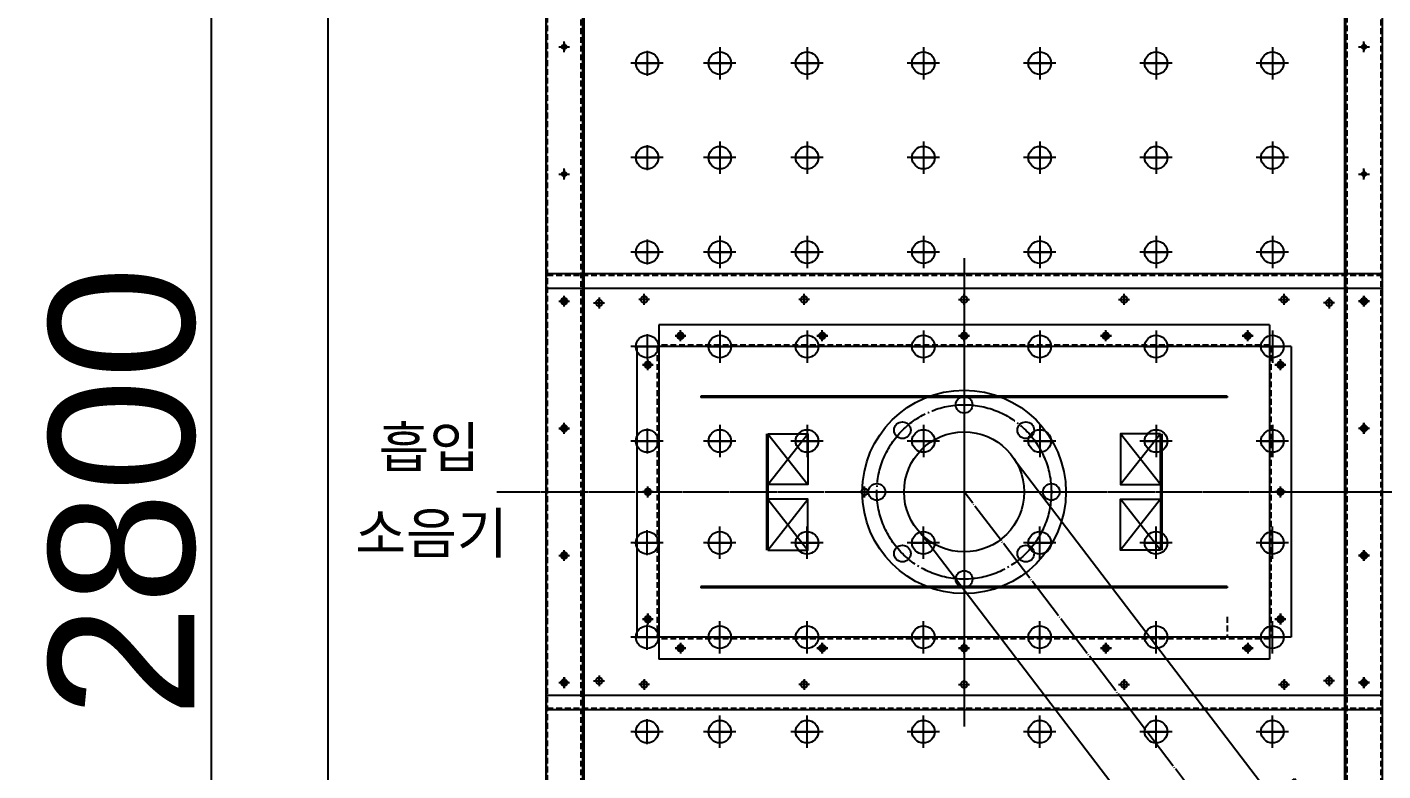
# Model space of a CAD drawing. Header units: millimetres. Extents: x 1038 to 21165, y 665 to 14898.
# Drawn here: x 2863 to 4727, y 11714 to 12738 of the extents above; entities that cross this region are included whole.
import ezdxf
from ezdxf.enums import TextEntityAlignment as Align

# ---------------------------------------------------------------- set-up
doc = ezdxf.new("R2010")
doc.units = ezdxf.units.MM
for name, pattern in [('CEN', [62, 60, -1, 0, -1]), ('CENTER', [65, 60, -2, 1, -2]), ('HIDDEN', [3, 2, -1])]:
    doc.linetypes.add(name, pattern=pattern)
doc.layers.get('DEFPOINTS').update_dxf_attribs({"color": 140})
for name, color, linetype in [('2.위생-급수', 5, 'Continuous'), ('cen', 8, 'CEN'), ('CENTER', 1, 'CENTER'), ('냉각탑_text', 3, 'Continuous'), ('숨은선', 5, 'HIDDEN')]:
    doc.layers.add(name, color=color, linetype=linetype)
doc.styles.get("Standard").update_dxf_attribs({"font": 'arial.ttf'})
doc.styles.add('돋움', font='Dotum.ttf', dxfattribs={"width": 0.8})
doc.dimstyles.new('1.40', dxfattribs={"dimscale": 40, "dimtxt": 1, "dimasz": 1, "dimexe": 0.5, "dimexo": 0.5, "dimgap": 0.5, "dimtad": 1, "dimdec": 1, "dimzin": 9, "dimdsep": 46, "dimtxsty": 'Standard', "dimcen": 0, "dimclrd": 2, "dimclre": 2, "dimclrt": 3, "dimadec": 0, "dimazin": 0, "dimtfac": 1, "dimtdec": 1, "dimtmove": 1, "dimatfit": 3, "dimfxl": 1, "dimtolj": 1, "dimtzin": 0, "dimlwd": -1, "dimlwe": -1, "dimarcsym": 0})

# ---------------------------------------------------------------- blocks, each defined once
blk = doc.blocks.new('A$C59334D22')
at = {"layer": 'CENTER'}
blk.add_line((0, 206.7), (3515.3, 206.7), dxfattribs=at)
blk = doc.blocks.new('A$C7F472D06')
for p, q in [((0, 1046), (2690, 1046)), ((0, 0), (2690, 0))]:
    blk.add_line(p, q)
for centre, radius in [((1085, 1025), 4.5), ((1605, 1025), 4.5), ((755, 947), 15.5), ((885, 947), 15.5), ((1015, 947), 15.5), ((1145, 947), 15.5), ((1275, 947), 15.5), ((1415, 947), 15.5), ((1545, 947), 15.5), ((1675, 947), 15.5), ((755, 787), 15.5), ((885, 787), 15.5), ((1015, 787), 15.5), ((1145, 787), 15.5), ((1275, 787), 15.5), ((1415, 787), 15.5), ((1545, 787), 15.5), ((1675, 787), 15.5), ((755, 627), 15.5), ((885, 627), 15.5), ((1015, 627), 15.5), ((1145, 627), 15.5), ((1275, 627), 15.5), ((1415, 627), 15.5), ((1545, 627), 15.5), ((1675, 627), 15.5), ((755, 467), 15.5), ((885, 467), 15.5), ((1015, 467), 15.5), ((1145, 467), 15.5), ((1275, 467), 15.5), ((1415, 467), 15.5), ((1545, 467), 15.5), ((1675, 467), 15.5), ((1345, 386), 4.5), ((755, 307), 15.5), ((885, 307), 15.5), ((1015, 307), 15.5), ((1145, 307), 15.5), ((1275, 307), 15.5), ((1415, 307), 15.5), ((1545, 307), 15.5), ((1675, 307), 15.5), ((755, 187), 15.5), ((885, 187), 15.5), ((1015, 187), 15.5), ((1145, 187), 15.5), ((1275, 187), 15.5), ((1415, 187), 15.5), ((1545, 187), 15.5), ((1675, 187), 15.5), ((755, 87), 15.5), ((885, 87), 15.5), ((1015, 87), 15.5), ((1145, 87), 15.5), ((1275, 87), 15.5), ((1415, 87), 15.5), ((1545, 87), 15.5), ((1675, 87), 15.5), ((1085, 21), 4.5), ((1605, 21), 4.5)]:
    blk.add_circle(centre, radius)
at = {"layer": 'CENTER'}
for p, q in [((1085, 1032.5), (1085, 1017.5)), ((1605, 1032.5), (1605, 1017.5)), ((1077.5, 1025), (1092.5, 1025)), ((1090.7, 1025), (1079.3, 1025)), ((1079.3, 1025), (1090.7, 1025)), ((1597.5, 1025), (1612.5, 1025)), ((1610.7, 1025), (1599.3, 1025)), ((1599.3, 1025), (1610.7, 1025)), ((755, 969.3), (755, 924.7)), ((755, 929.8), (755, 964.2)), ((755, 964.2), (755, 929.8)), ((755, 929.8), (755, 964.2)), ((885, 969.3), (885, 924.7)), ((885, 929.8), (885, 964.2)), ((885, 964.2), (885, 929.8)), ((885, 929.8), (885, 964.2)), ((1015, 969.3), (1015, 924.7)), ((1015, 929.8), (1015, 964.2)), ((1015, 964.2), (1015, 929.8)), ((1015, 929.8), (1015, 964.2)), ((1145, 969.3), (1145, 924.7)), ((1145, 929.8), (1145, 964.2)), ((1145, 964.2), (1145, 929.8)), ((1145, 929.8), (1145, 964.2)), ((1275, 969.3), (1275, 924.7)), ((1275, 929.8), (1275, 964.2)), ((1275, 964.2), (1275, 929.8)), ((1275, 929.8), (1275, 964.2)), ((1415, 969.3), (1415, 924.7)), ((1415, 929.8), (1415, 964.2)), ((1415, 964.2), (1415, 929.8)), ((1415, 929.8), (1415, 964.2)), ((1545, 969.3), (1545, 924.7)), ((1545, 929.8), (1545, 964.2)), ((1545, 964.2), (1545, 929.8)), ((1545, 929.8), (1545, 964.2)), ((1675, 969.3), (1675, 924.7)), ((1675, 929.8), (1675, 964.2)), ((1675, 964.2), (1675, 929.8)), ((1675, 929.8), (1675, 964.2)), ((732.7, 947), (777.3, 947)), ((737.8, 947), (772.2, 947)), ((737.8, 947), (772.2, 947)), ((862.7, 947), (907.3, 947)), ((867.8, 947), (902.2, 947)), ((867.8, 947), (902.2, 947)), ((992.7, 947), (1037.3, 947)), ((997.8, 947), (1032.2, 947)), ((997.8, 947), (1032.2, 947)), ((1122.7, 947), (1167.3, 947)), ((1127.8, 947), (1162.2, 947)), ((1127.8, 947), (1162.2, 947)), ((1252.7, 947), (1297.3, 947)), ((1257.8, 947), (1292.2, 947)), ((1257.8, 947), (1292.2, 947)), ((1437.3, 947), (1392.7, 947)), ((1432.2, 947), (1397.8, 947)), ((1432.2, 947), (1397.8, 947)), ((1567.3, 947), (1522.7, 947)), ((1562.2, 947), (1527.8, 947)), ((1562.2, 947), (1527.8, 947)), ((1697.3, 947), (1652.7, 947)), ((1692.2, 947), (1657.8, 947)), ((1692.2, 947), (1657.8, 947)), ((755, 809.3), (755, 764.7)), ((755, 769.8), (755, 804.2)), ((755, 804.2), (755, 769.8)), ((755, 769.8), (755, 804.2)), ((885, 809.3), (885, 764.7)), ((885, 769.8), (885, 804.2)), ((885, 804.2), (885, 769.8)), ((885, 769.8), (885, 804.2)), ((1015, 809.3), (1015, 764.7)), ((1015, 769.8), (1015, 804.2)), ((1015, 804.2), (1015, 769.8)), ((1015, 769.8), (1015, 804.2)), ((1145, 809.3), (1145, 764.7)), ((1145, 769.8), (1145, 804.2)), ((1145, 804.2), (1145, 769.8)), ((1145, 769.8), (1145, 804.2)), ((1275, 809.3), (1275, 764.7)), ((1275, 769.8), (1275, 804.2)), ((1275, 804.2), (1275, 769.8)), ((1275, 769.8), (1275, 804.2)), ((1415, 809.3), (1415, 764.7)), ((1415, 769.8), (1415, 804.2)), ((1415, 804.2), (1415, 769.8)), ((1415, 769.8), (1415, 804.2)), ((1545, 809.3), (1545, 764.7)), ((1545, 769.8), (1545, 804.2)), ((1545, 804.2), (1545, 769.8)), ((1545, 769.8), (1545, 804.2)), ((1675, 809.3), (1675, 764.7)), ((1675, 769.8), (1675, 804.2)), ((1675, 804.2), (1675, 769.8)), ((1675, 769.8), (1675, 804.2)), ((732.7, 787), (777.3, 787)), ((737.8, 787), (772.2, 787)), ((737.8, 787), (772.2, 787)), ((862.7, 787), (907.3, 787)), ((867.8, 787), (902.2, 787)), ((867.8, 787), (902.2, 787)), ((992.7, 787), (1037.3, 787)), ((997.8, 787), (1032.2, 787)), ((997.8, 787), (1032.2, 787)), ((1122.7, 787), (1167.3, 787)), ((1127.8, 787), (1162.2, 787)), ((1127.8, 787), (1162.2, 787)), ((1252.7, 787), (1297.3, 787)), ((1257.8, 787), (1292.2, 787)), ((1257.8, 787), (1292.2, 787)), ((1437.3, 787), (1392.7, 787)), ((1432.2, 787), (1397.8, 787)), ((1432.2, 787), (1397.8, 787)), ((1567.3, 787), (1522.7, 787)), ((1562.2, 787), (1527.8, 787)), ((1562.2, 787), (1527.8, 787)), ((1697.3, 787), (1652.7, 787)), ((1692.2, 787), (1657.8, 787)), ((1692.2, 787), (1657.8, 787)), ((755, 649.3), (755, 604.7)), ((755, 609.8), (755, 644.2)), ((755, 644.2), (755, 609.8)), ((755, 609.8), (755, 644.2)), ((885, 649.3), (885, 604.7)), ((885, 609.8), (885, 644.2)), ((885, 644.2), (885, 609.8)), ((885, 609.8), (885, 644.2)), ((1015, 649.3), (1015, 604.7)), ((1015, 609.8), (1015, 644.2)), ((1015, 644.2), (1015, 609.8)), ((1015, 609.8), (1015, 644.2)), ((1145, 649.3), (1145, 604.7)), ((1145, 609.8), (1145, 644.2)), ((1145, 644.2), (1145, 609.8)), ((1145, 609.8), (1145, 644.2)), ((1275, 649.3), (1275, 604.7)), ((1275, 609.8), (1275, 644.2)), ((1275, 644.2), (1275, 609.8)), ((1275, 609.8), (1275, 644.2)), ((1415, 649.3), (1415, 604.7)), ((1415, 609.8), (1415, 644.2)), ((1415, 644.2), (1415, 609.8)), ((1415, 609.8), (1415, 644.2)), ((1545, 649.3), (1545, 604.7)), ((1545, 609.8), (1545, 644.2)), ((1545, 644.2), (1545, 609.8)), ((1545, 609.8), (1545, 644.2)), ((1675, 649.3), (1675, 604.7)), ((1675, 609.8), (1675, 644.2)), ((1675, 644.2), (1675, 609.8)), ((1675, 609.8), (1675, 644.2)), ((732.7, 627), (777.3, 627)), ((737.8, 627), (772.2, 627)), ((737.8, 627), (772.2, 627)), ((862.7, 627), (907.3, 627)), ((867.8, 627), (902.2, 627)), ((867.8, 627), (902.2, 627)), ((992.7, 627), (1037.3, 627)), ((997.8, 627), (1032.2, 627)), ((997.8, 627), (1032.2, 627)), ((1122.7, 627), (1167.3, 627)), ((1127.8, 627), (1162.2, 627)), ((1127.8, 627), (1162.2, 627)), ((1252.7, 627), (1297.3, 627)), ((1257.8, 627), (1292.2, 627)), ((1257.8, 627), (1292.2, 627)), ((1437.3, 627), (1392.7, 627)), ((1432.2, 627), (1397.8, 627)), ((1432.2, 627), (1397.8, 627)), ((1567.3, 627), (1522.7, 627)), ((1562.2, 627), (1527.8, 627)), ((1562.2, 627), (1527.8, 627)), ((1697.3, 627), (1652.7, 627)), ((1692.2, 627), (1657.8, 627)), ((1692.2, 627), (1657.8, 627)), ((755, 489.3), (755, 444.7)), ((885, 489.3), (885, 444.7)), ((1015, 489.3), (1015, 444.7)), ((1145, 489.3), (1145, 444.7)), ((1275, 489.3), (1275, 444.7)), ((1415, 489.3), (1415, 444.7)), ((1545, 489.3), (1545, 444.7)), ((1675, 489.3), (1675, 444.7)), ((732.7, 467), (777.3, 467)), ((737.8, 467), (772.2, 467)), ((737.8, 467), (772.2, 467)), ((755, 449.8), (755, 484.2)), ((755, 484.2), (755, 449.8)), ((755, 449.8), (755, 484.2)), ((862.7, 467), (907.3, 467)), ((867.8, 467), (902.2, 467)), ((867.8, 467), (902.2, 467)), ((885, 449.8), (885, 484.2)), ((885, 484.2), (885, 449.8)), ((885, 449.8), (885, 484.2)), ((992.7, 467), (1037.3, 467)), ((997.8, 467), (1032.2, 467)), ((997.8, 467), (1032.2, 467)), ((1015, 449.8), (1015, 484.2)), ((1015, 484.2), (1015, 449.8)), ((1015, 449.8), (1015, 484.2)), ((1122.7, 467), (1167.3, 467)), ((1127.8, 467), (1162.2, 467)), ((1127.8, 467), (1162.2, 467)), ((1145, 449.8), (1145, 484.2)), ((1145, 484.2), (1145, 449.8)), ((1145, 449.8), (1145, 484.2)), ((1252.7, 467), (1297.3, 467)), ((1257.8, 467), (1292.2, 467)), ((1257.8, 467), (1292.2, 467)), ((1275, 449.8), (1275, 484.2)), ((1275, 484.2), (1275, 449.8)), ((1275, 449.8), (1275, 484.2)), ((1437.3, 467), (1392.7, 467)), ((1432.2, 467), (1397.8, 467)), ((1432.2, 467), (1397.8, 467)), ((1415, 449.8), (1415, 484.2)), ((1415, 484.2), (1415, 449.8)), ((1415, 449.8), (1415, 484.2)), ((1567.3, 467), (1522.7, 467)), ((1562.2, 467), (1527.8, 467)), ((1562.2, 467), (1527.8, 467)), ((1545, 449.8), (1545, 484.2)), ((1545, 484.2), (1545, 449.8)), ((1545, 449.8), (1545, 484.2)), ((1697.3, 467), (1652.7, 467)), ((1692.2, 467), (1657.8, 467)), ((1692.2, 467), (1657.8, 467)), ((1675, 449.8), (1675, 484.2)), ((1675, 484.2), (1675, 449.8)), ((1675, 449.8), (1675, 484.2)), ((1352.5, 386), (1337.5, 386)), ((1339.3, 386), (1350.7, 386)), ((1350.7, 386), (1339.3, 386)), ((755, 329.3), (755, 284.7)), ((755, 289.8), (755, 324.2)), ((755, 324.2), (755, 289.8)), ((755, 289.8), (755, 324.2)), ((885, 329.3), (885, 284.7)), ((885, 289.8), (885, 324.2)), ((885, 324.2), (885, 289.8)), ((885, 289.8), (885, 324.2)), ((1015, 329.3), (1015, 284.7)), ((1015, 289.8), (1015, 324.2)), ((1015, 324.2), (1015, 289.8)), ((1015, 289.8), (1015, 324.2)), ((1145, 329.3), (1145, 284.7)), ((1145, 289.8), (1145, 324.2)), ((1145, 324.2), (1145, 289.8)), ((1145, 289.8), (1145, 324.2)), ((1275, 329.3), (1275, 284.7)), ((1275, 289.8), (1275, 324.2)), ((1275, 324.2), (1275, 289.8)), ((1275, 289.8), (1275, 324.2)), ((1415, 329.3), (1415, 284.7)), ((1415, 289.8), (1415, 324.2)), ((1415, 324.2), (1415, 289.8)), ((1415, 289.8), (1415, 324.2)), ((1545, 329.3), (1545, 284.7)), ((1545, 289.8), (1545, 324.2)), ((1545, 324.2), (1545, 289.8)), ((1545, 289.8), (1545, 324.2)), ((1675, 329.3), (1675, 284.7)), ((1675, 289.8), (1675, 324.2)), ((1675, 324.2), (1675, 289.8)), ((1675, 289.8), (1675, 324.2)), ((732.7, 307), (777.3, 307)), ((737.8, 307), (772.2, 307)), ((737.8, 307), (772.2, 307)), ((862.7, 307), (907.3, 307)), ((867.8, 307), (902.2, 307)), ((867.8, 307), (902.2, 307)), ((992.7, 307), (1037.3, 307)), ((997.8, 307), (1032.2, 307)), ((997.8, 307), (1032.2, 307)), ((1122.7, 307), (1167.3, 307)), ((1127.8, 307), (1162.2, 307)), ((1127.8, 307), (1162.2, 307)), ((1252.7, 307), (1297.3, 307)), ((1257.8, 307), (1292.2, 307)), ((1257.8, 307), (1292.2, 307)), ((1437.3, 307), (1392.7, 307)), ((1432.2, 307), (1397.8, 307)), ((1432.2, 307), (1397.8, 307)), ((1567.3, 307), (1522.7, 307)), ((1562.2, 307), (1527.8, 307)), ((1562.2, 307), (1527.8, 307)), ((1697.3, 307), (1652.7, 307)), ((1692.2, 307), (1657.8, 307)), ((1692.2, 307), (1657.8, 307)), ((755, 209.3), (755, 164.7)), ((885, 209.3), (885, 164.7)), ((1015, 209.3), (1015, 164.7)), ((1145, 209.3), (1145, 164.7)), ((1275, 209.3), (1275, 164.7)), ((1415, 209.3), (1415, 164.7)), ((1545, 209.3), (1545, 164.7)), ((1675, 209.3), (1675, 164.7)), ((732.7, 187), (777.3, 187)), ((737.8, 187), (772.2, 187)), ((737.8, 187), (772.2, 187)), ((755, 169.8), (755, 204.2)), ((755, 204.2), (755, 169.8)), ((755, 169.8), (755, 204.2)), ((862.7, 187), (907.3, 187)), ((867.8, 187), (902.2, 187)), ((867.8, 187), (902.2, 187)), ((885, 169.8), (885, 204.2)), ((885, 204.2), (885, 169.8)), ((885, 169.8), (885, 204.2)), ((992.7, 187), (1037.3, 187)), ((997.8, 187), (1032.2, 187)), ((997.8, 187), (1032.2, 187)), ((1015, 169.8), (1015, 204.2)), ((1015, 204.2), (1015, 169.8)), ((1015, 169.8), (1015, 204.2)), ((1122.7, 187), (1167.3, 187)), ((1127.8, 187), (1162.2, 187)), ((1127.8, 187), (1162.2, 187)), ((1145, 169.8), (1145, 204.2)), ((1145, 204.2), (1145, 169.8)), ((1145, 169.8), (1145, 204.2)), ((1252.7, 187), (1297.3, 187)), ((1257.8, 187), (1292.2, 187)), ((1257.8, 187), (1292.2, 187)), ((1275, 169.8), (1275, 204.2)), ((1275, 204.2), (1275, 169.8)), ((1275, 169.8), (1275, 204.2)), ((1437.3, 187), (1392.7, 187)), ((1432.2, 187), (1397.8, 187)), ((1432.2, 187), (1397.8, 187)), ((1415, 169.8), (1415, 204.2)), ((1415, 204.2), (1415, 169.8)), ((1415, 169.8), (1415, 204.2)), ((1567.3, 187), (1522.7, 187)), ((1562.2, 187), (1527.8, 187)), ((1562.2, 187), (1527.8, 187)), ((1545, 169.8), (1545, 204.2)), ((1545, 204.2), (1545, 169.8)), ((1545, 169.8), (1545, 204.2)), ((1697.3, 187), (1652.7, 187)), ((1692.2, 187), (1657.8, 187)), ((1692.2, 187), (1657.8, 187)), ((1675, 169.8), (1675, 204.2)), ((1675, 204.2), (1675, 169.8)), ((1675, 169.8), (1675, 204.2)), ((755, 109.3), (755, 64.7)), ((755, 69.8), (755, 104.2)), ((755, 104.2), (755, 69.8)), ((755, 69.8), (755, 104.2)), ((885, 109.3), (885, 64.7)), ((885, 69.8), (885, 104.2)), ((885, 104.2), (885, 69.8)), ((885, 69.8), (885, 104.2)), ((1015, 109.3), (1015, 64.7)), ((1015, 69.8), (1015, 104.2)), ((1015, 104.2), (1015, 69.8)), ((1015, 69.8), (1015, 104.2)), ((1145, 109.3), (1145, 64.7)), ((1145, 69.8), (1145, 104.2)), ((1145, 104.2), (1145, 69.8)), ((1145, 69.8), (1145, 104.2)), ((1275, 109.3), (1275, 64.7)), ((1275, 69.8), (1275, 104.2)), ((1275, 104.2), (1275, 69.8)), ((1275, 69.8), (1275, 104.2)), ((1415, 109.3), (1415, 64.7)), ((1415, 69.8), (1415, 104.2)), ((1415, 104.2), (1415, 69.8)), ((1415, 69.8), (1415, 104.2)), ((1545, 109.3), (1545, 64.7)), ((1545, 69.8), (1545, 104.2)), ((1545, 104.2), (1545, 69.8)), ((1545, 69.8), (1545, 104.2)), ((1675, 109.3), (1675, 64.7)), ((1675, 69.8), (1675, 104.2)), ((1675, 104.2), (1675, 69.8)), ((1675, 69.8), (1675, 104.2)), ((737.8, 87), (772.2, 87)), ((867.8, 87), (902.2, 87)), ((997.8, 87), (1032.2, 87)), ((1127.8, 87), (1162.2, 87)), ((1257.8, 87), (1292.2, 87)), ((1432.2, 87), (1397.8, 87)), ((1562.2, 87), (1527.8, 87)), ((1692.2, 87), (1657.8, 87)), ((1077.5, 21), (1092.5, 21)), ((1090.7, 21), (1079.3, 21)), ((1079.3, 21), (1090.7, 21)), ((1085, 13.5), (1085, 28.5)), ((1597.5, 21), (1612.5, 21)), ((1610.7, 21), (1599.3, 21)), ((1599.3, 21), (1610.7, 21)), ((1605, 13.5), (1605, 28.5))]:
    blk.add_line(p, q, dxfattribs=at)
blk = doc.blocks.new('A$C0A2156ED')
for p, q in [((1217.7, 622.7), (67.7, 622.7)), ((67.7, 622.7), (67.7, 22.7)), ((1217.7, 622.7), (1217.7, 22.7)), ((1217.7, 602.7), (67.7, 602.7)), ((1217.7, 42.7), (67.7, 42.7)), ((1217.7, 22.7), (67.7, 22.7))]:
    blk.add_line(p, q)
for centre, radius in [((92.7, 585.2), 4.5), ((202.7, 587.7), 4.5), ((422.7, 587.7), 4.5), ((642.7, 587.7), 4.5), ((862.7, 587.7), 4.5), ((1082.7, 587.7), 4.5), ((1192.7, 585.2), 4.5), ((252.7, 537.7), 4.5), ((447.7, 537.7), 4.5), ((642.7, 537.7), 4.5), ((837.7, 537.7), 4.5), ((1032.7, 537.7), 4.5), ((207.7, 497.7), 4.5), ((1077.7, 497.7), 4.5), ((642.7, 322.7), 140), ((642.7, 442.7), 11.5), ((92.7, 410.2), 4.5), ((557.8, 407.6), 11.5), ((727.5, 407.6), 11.5), ((1192.7, 410.2), 4.5), ((642.7, 322.7), 82.6), ((207.7, 322.7), 4.5), ((522.7, 322.7), 11.5), ((762.7, 322.7), 11.5), ((1077.7, 322.7), 4.5), ((557.8, 237.9), 11.5), ((727.5, 237.9), 11.5), ((92.7, 235.2), 4.5), ((1192.7, 235.2), 4.5), ((642.7, 202.7), 11.5), ((207.7, 147.7), 4.5), ((1077.7, 147.7), 4.5), ((252.7, 107.7), 4.5), ((447.7, 107.7), 4.5), ((642.7, 107.7), 4.5), ((837.7, 107.7), 4.5), ((1032.7, 107.7), 4.5), ((92.7, 60.2), 4.5), ((202.7, 57.7), 4.5), ((422.7, 57.7), 4.5), ((642.7, 57.7), 4.5), ((862.7, 57.7), 4.5), ((1082.7, 57.7), 4.5), ((1192.7, 60.2), 4.5)]:
    blk.add_circle(centre, radius)
at = {"layer": 'CENTER'}
for p, q in [((642.7, 644.2), (642.7, 0)), ((642.7, 644.2), (642.7, 0)), ((642.7, 644.2), (642.7, 0)), ((85.2, 585.2), (100.2, 585.2)), ((86.9, 585.2), (98.4, 585.2)), ((92.7, 577.7), (92.7, 592.7)), ((92.7, 591), (92.7, 579.5)), ((92.7, 579.5), (92.7, 591)), ((210.2, 587.7), (195.2, 587.7)), ((210.2, 587.7), (195.2, 587.7)), ((210.2, 587.7), (195.2, 587.7)), ((208.4, 587.7), (196.9, 587.7)), ((208.4, 587.7), (196.9, 587.7)), ((208.4, 587.7), (196.9, 587.7)), ((202.7, 580.2), (202.7, 595.2)), ((202.7, 580.2), (202.7, 595.2)), ((202.7, 580.2), (202.7, 595.2)), ((202.7, 593.5), (202.7, 582)), ((202.7, 582), (202.7, 593.5)), ((202.7, 593.5), (202.7, 582)), ((202.7, 582), (202.7, 593.5)), ((202.7, 593.5), (202.7, 582)), ((202.7, 582), (202.7, 593.5)), ((430.2, 587.7), (415.2, 587.7)), ((430.2, 587.7), (415.2, 587.7)), ((430.2, 587.7), (415.2, 587.7)), ((428.4, 587.7), (416.9, 587.7)), ((428.4, 587.7), (416.9, 587.7)), ((428.4, 587.7), (416.9, 587.7)), ((422.7, 580.2), (422.7, 595.2)), ((422.7, 580.2), (422.7, 595.2)), ((422.7, 580.2), (422.7, 595.2)), ((422.7, 593.5), (422.7, 582)), ((422.7, 582), (422.7, 593.5)), ((422.7, 593.5), (422.7, 582)), ((422.7, 582), (422.7, 593.5)), ((422.7, 593.5), (422.7, 582)), ((422.7, 582), (422.7, 593.5)), ((635.2, 587.7), (650.2, 587.7)), ((635.2, 587.7), (650.2, 587.7)), ((635.2, 587.7), (650.2, 587.7)), ((636.9, 587.7), (648.4, 587.7)), ((636.9, 587.7), (648.4, 587.7)), ((636.9, 587.7), (648.4, 587.7)), ((642.7, 580.2), (642.7, 595.2)), ((642.7, 580.2), (642.7, 595.2)), ((642.7, 580.2), (642.7, 595.2)), ((642.7, 593.5), (642.7, 582)), ((642.7, 582), (642.7, 593.5)), ((642.7, 593.5), (642.7, 582)), ((642.7, 582), (642.7, 593.5)), ((642.7, 593.5), (642.7, 582)), ((642.7, 582), (642.7, 593.5)), ((855.2, 587.7), (870.2, 587.7)), ((855.2, 587.7), (870.2, 587.7)), ((855.2, 587.7), (870.2, 587.7)), ((856.9, 587.7), (868.4, 587.7)), ((856.9, 587.7), (868.4, 587.7)), ((856.9, 587.7), (868.4, 587.7)), ((862.7, 580.2), (862.7, 595.2)), ((862.7, 580.2), (862.7, 595.2)), ((862.7, 580.2), (862.7, 595.2)), ((862.7, 593.5), (862.7, 582)), ((862.7, 582), (862.7, 593.5)), ((862.7, 593.5), (862.7, 582)), ((862.7, 582), (862.7, 593.5)), ((862.7, 593.5), (862.7, 582)), ((862.7, 582), (862.7, 593.5)), ((1075.2, 587.7), (1090.2, 587.7)), ((1075.2, 587.7), (1090.2, 587.7)), ((1075.2, 587.7), (1090.2, 587.7)), ((1076.9, 587.7), (1088.4, 587.7)), ((1076.9, 587.7), (1088.4, 587.7)), ((1076.9, 587.7), (1088.4, 587.7)), ((1082.7, 580.2), (1082.7, 595.2)), ((1082.7, 580.2), (1082.7, 595.2)), ((1082.7, 580.2), (1082.7, 595.2)), ((1082.7, 593.5), (1082.7, 582)), ((1082.7, 582), (1082.7, 593.5)), ((1082.7, 593.5), (1082.7, 582)), ((1082.7, 582), (1082.7, 593.5)), ((1082.7, 593.5), (1082.7, 582)), ((1082.7, 582), (1082.7, 593.5)), ((1200.2, 585.2), (1185.2, 585.2)), ((1198.4, 585.2), (1186.9, 585.2)), ((1192.7, 577.7), (1192.7, 592.7)), ((1192.7, 591), (1192.7, 579.5)), ((1192.7, 579.5), (1192.7, 591)), ((252.7, 530.2), (252.7, 545.2)), ((252.7, 530.2), (252.7, 545.2)), ((252.7, 543.5), (252.7, 532)), ((252.7, 532), (252.7, 543.5)), ((252.7, 543.5), (252.7, 532)), ((252.7, 532), (252.7, 543.5)), ((447.7, 530.2), (447.7, 545.2)), ((447.7, 530.2), (447.7, 545.2)), ((447.7, 543.5), (447.7, 532)), ((447.7, 532), (447.7, 543.5)), ((447.7, 543.5), (447.7, 532)), ((447.7, 532), (447.7, 543.5)), ((642.7, 530.2), (642.7, 545.2)), ((642.7, 530.2), (642.7, 545.2)), ((642.7, 543.5), (642.7, 532)), ((642.7, 532), (642.7, 543.5)), ((642.7, 543.5), (642.7, 532)), ((642.7, 532), (642.7, 543.5)), ((837.7, 530.2), (837.7, 545.2)), ((837.7, 530.2), (837.7, 545.2)), ((837.7, 543.5), (837.7, 532)), ((837.7, 532), (837.7, 543.5)), ((837.7, 543.5), (837.7, 532)), ((837.7, 532), (837.7, 543.5)), ((1032.7, 530.2), (1032.7, 545.2)), ((1032.7, 530.2), (1032.7, 545.2)), ((1032.7, 543.5), (1032.7, 532)), ((1032.7, 532), (1032.7, 543.5)), ((1032.7, 543.5), (1032.7, 532)), ((1032.7, 532), (1032.7, 543.5)), ((245.2, 537.7), (260.2, 537.7)), ((245.2, 537.7), (260.2, 537.7)), ((260.2, 537.7), (245.2, 537.7)), ((246.9, 537.7), (258.4, 537.7)), ((258.4, 537.7), (246.9, 537.7)), ((440.2, 537.7), (455.2, 537.7)), ((440.2, 537.7), (455.2, 537.7)), ((455.2, 537.7), (440.2, 537.7)), ((441.9, 537.7), (453.4, 537.7)), ((453.4, 537.7), (441.9, 537.7)), ((650.2, 537.7), (635.2, 537.7)), ((650.2, 537.7), (635.2, 537.7)), ((635.2, 537.7), (650.2, 537.7)), ((648.4, 537.7), (636.9, 537.7)), ((636.9, 537.7), (648.4, 537.7)), ((845.2, 537.7), (830.2, 537.7)), ((845.2, 537.7), (830.2, 537.7)), ((830.2, 537.7), (845.2, 537.7)), ((843.4, 537.7), (831.9, 537.7)), ((831.9, 537.7), (843.4, 537.7)), ((1040.2, 537.7), (1025.2, 537.7)), ((1040.2, 537.7), (1025.2, 537.7)), ((1025.2, 537.7), (1040.2, 537.7)), ((1038.4, 537.7), (1026.9, 537.7)), ((1026.9, 537.7), (1038.4, 537.7)), ((207.7, 490.2), (207.7, 505.2)), ((207.7, 503.5), (207.7, 492)), ((207.7, 492), (207.7, 503.5)), ((1077.7, 490.2), (1077.7, 505.2)), ((1077.7, 503.5), (1077.7, 492)), ((1077.7, 492), (1077.7, 503.5)), ((200.2, 497.7), (215.2, 497.7)), ((200.2, 497.7), (215.2, 497.7)), ((215.2, 497.7), (200.2, 497.7)), ((213.4, 497.7), (201.9, 497.7)), ((203.8, 497.7), (211.5, 497.7)), ((207.7, 492.7), (207.7, 502.7)), ((207.7, 501.6), (207.7, 493.9)), ((207.7, 493.9), (207.7, 501.6)), ((642.7, 486.4), (642.7, 159.1)), ((1085.2, 497.7), (1070.2, 497.7)), ((1085.2, 497.7), (1070.2, 497.7)), ((1070.2, 497.7), (1085.2, 497.7)), ((1071.9, 497.7), (1083.4, 497.7)), ((1081.5, 497.7), (1073.8, 497.7)), ((1077.7, 492.7), (1077.7, 502.7)), ((1077.7, 501.6), (1077.7, 493.9)), ((1077.7, 493.9), (1077.7, 501.6)), ((85.2, 410.2), (100.2, 410.2)), ((86.9, 410.2), (98.4, 410.2)), ((92.7, 402.7), (92.7, 417.7)), ((92.7, 416), (92.7, 404.5)), ((92.7, 404.5), (92.7, 416)), ((1200.2, 410.2), (1185.2, 410.2)), ((1198.4, 410.2), (1186.9, 410.2)), ((1192.7, 402.7), (1192.7, 417.7)), ((1192.7, 416), (1192.7, 404.5)), ((1192.7, 404.5), (1192.7, 416)), ((0, 322.7), (1269.7, 322.7)), ((0, 322.7), (1269.7, 322.7)), ((0, 322.7), (1269.7, 322.7)), ((200.2, 322.7), (215.2, 322.7)), ((200.2, 322.7), (215.2, 322.7)), ((215.2, 322.7), (200.2, 322.7)), ((201.9, 322.7), (213.4, 322.7)), ((213.4, 322.7), (201.9, 322.7)), ((207.7, 315.2), (207.7, 330.2)), ((207.7, 315.2), (207.7, 330.2)), ((207.7, 328.5), (207.7, 317)), ((207.7, 317), (207.7, 328.5)), ((207.7, 328.5), (207.7, 317)), ((207.7, 317), (207.7, 328.5)), ((479, 322.7), (806.3, 322.7)), ((1085.2, 322.7), (1070.2, 322.7)), ((1085.2, 322.7), (1070.2, 322.7)), ((1070.2, 322.7), (1085.2, 322.7)), ((1083.4, 322.7), (1071.9, 322.7)), ((1071.9, 322.7), (1083.4, 322.7)), ((1077.7, 315.2), (1077.7, 330.2)), ((1077.7, 315.2), (1077.7, 330.2)), ((1077.7, 328.5), (1077.7, 317)), ((1077.7, 317), (1077.7, 328.5)), ((1077.7, 328.5), (1077.7, 317)), ((1077.7, 317), (1077.7, 328.5)), ((92.7, 227.7), (92.7, 242.7)), ((1192.7, 227.7), (1192.7, 242.7)), ((85.2, 235.2), (100.2, 235.2)), ((86.9, 235.2), (98.4, 235.2)), ((92.7, 241), (92.7, 229.5)), ((92.7, 229.5), (92.7, 241)), ((1200.2, 235.2), (1185.2, 235.2)), ((1198.4, 235.2), (1186.9, 235.2)), ((1192.7, 241), (1192.7, 229.5)), ((1192.7, 229.5), (1192.7, 241)), ((207.7, 140.2), (207.7, 155.2)), ((207.7, 140.2), (207.7, 155.2)), ((207.7, 153.5), (207.7, 142)), ((207.7, 142), (207.7, 153.5)), ((207.7, 153.5), (207.7, 142)), ((207.7, 142), (207.7, 153.5)), ((1077.7, 140.2), (1077.7, 155.2)), ((1077.7, 140.2), (1077.7, 155.2)), ((1077.7, 153.5), (1077.7, 142)), ((1077.7, 142), (1077.7, 153.5)), ((1077.7, 153.5), (1077.7, 142)), ((1077.7, 142), (1077.7, 153.5)), ((200.2, 147.7), (215.2, 147.7)), ((200.2, 147.7), (215.2, 147.7)), ((215.2, 147.7), (200.2, 147.7)), ((201.9, 147.7), (213.4, 147.7)), ((213.4, 147.7), (201.9, 147.7)), ((1085.2, 147.7), (1070.2, 147.7)), ((1085.2, 147.7), (1070.2, 147.7)), ((1070.2, 147.7), (1085.2, 147.7)), ((1083.4, 147.7), (1071.9, 147.7)), ((1071.9, 147.7), (1083.4, 147.7)), ((252.7, 115.2), (252.7, 100.2)), ((252.7, 102), (252.7, 113.5)), ((252.7, 113.5), (252.7, 102)), ((252.7, 112.7), (252.7, 102.7)), ((447.7, 100.2), (447.7, 115.2)), ((447.7, 100.2), (447.7, 115.2)), ((447.7, 113.5), (447.7, 102)), ((447.7, 102), (447.7, 113.5)), ((447.7, 113.5), (447.7, 102)), ((447.7, 102), (447.7, 113.5)), ((642.7, 100.2), (642.7, 115.2)), ((642.7, 100.2), (642.7, 115.2)), ((642.7, 113.5), (642.7, 102)), ((642.7, 102), (642.7, 113.5)), ((642.7, 113.5), (642.7, 102)), ((642.7, 102), (642.7, 113.5)), ((837.7, 100.2), (837.7, 115.2)), ((837.7, 100.2), (837.7, 115.2)), ((837.7, 113.5), (837.7, 102)), ((837.7, 102), (837.7, 113.5)), ((837.7, 113.5), (837.7, 102)), ((837.7, 102), (837.7, 113.5)), ((1032.7, 115.2), (1032.7, 100.2)), ((1032.7, 102), (1032.7, 113.5)), ((1032.7, 113.5), (1032.7, 102)), ((1032.7, 112.7), (1032.7, 102.7)), ((245.2, 107.7), (260.2, 107.7)), ((245.2, 107.7), (260.2, 107.7)), ((260.2, 107.7), (245.2, 107.7)), ((258.4, 107.7), (246.9, 107.7)), ((248.8, 107.7), (256.5, 107.7)), ((252.7, 103.9), (252.7, 111.6)), ((252.7, 111.6), (252.7, 103.9)), ((440.2, 107.7), (455.2, 107.7)), ((440.2, 107.7), (455.2, 107.7)), ((455.2, 107.7), (440.2, 107.7)), ((441.9, 107.7), (453.4, 107.7)), ((453.4, 107.7), (441.9, 107.7)), ((650.2, 107.7), (635.2, 107.7)), ((650.2, 107.7), (635.2, 107.7)), ((635.2, 107.7), (650.2, 107.7)), ((648.4, 107.7), (636.9, 107.7)), ((636.9, 107.7), (648.4, 107.7)), ((845.2, 107.7), (830.2, 107.7)), ((845.2, 107.7), (830.2, 107.7)), ((830.2, 107.7), (845.2, 107.7)), ((843.4, 107.7), (831.9, 107.7)), ((831.9, 107.7), (843.4, 107.7)), ((1040.2, 107.7), (1025.2, 107.7)), ((1040.2, 107.7), (1025.2, 107.7)), ((1025.2, 107.7), (1040.2, 107.7)), ((1026.9, 107.7), (1038.4, 107.7)), ((1036.5, 107.7), (1028.8, 107.7)), ((1032.7, 103.9), (1032.7, 111.6)), ((1032.7, 111.6), (1032.7, 103.9)), ((85.2, 60.2), (100.2, 60.2)), ((86.9, 60.2), (98.4, 60.2)), ((92.7, 52.7), (92.7, 67.7)), ((92.7, 66), (92.7, 54.5)), ((92.7, 54.5), (92.7, 66)), ((210.2, 57.7), (195.2, 57.7)), ((210.2, 57.7), (195.2, 57.7)), ((210.2, 57.7), (195.2, 57.7)), ((208.4, 57.7), (196.9, 57.7)), ((208.4, 57.7), (196.9, 57.7)), ((208.4, 57.7), (196.9, 57.7)), ((202.7, 65.2), (202.7, 50.2)), ((202.7, 65.2), (202.7, 50.2)), ((202.7, 65.2), (202.7, 50.2)), ((202.7, 52), (202.7, 63.5)), ((202.7, 63.5), (202.7, 52)), ((202.7, 52), (202.7, 63.5)), ((202.7, 63.5), (202.7, 52)), ((202.7, 52), (202.7, 63.5)), ((202.7, 63.5), (202.7, 52)), ((430.2, 57.7), (415.2, 57.7)), ((430.2, 57.7), (415.2, 57.7)), ((430.2, 57.7), (415.2, 57.7)), ((428.4, 57.7), (416.9, 57.7)), ((428.4, 57.7), (416.9, 57.7)), ((428.4, 57.7), (416.9, 57.7)), ((422.7, 65.2), (422.7, 50.2)), ((422.7, 65.2), (422.7, 50.2)), ((422.7, 65.2), (422.7, 50.2)), ((422.7, 52), (422.7, 63.5)), ((422.7, 63.5), (422.7, 52)), ((422.7, 52), (422.7, 63.5)), ((422.7, 63.5), (422.7, 52)), ((422.7, 52), (422.7, 63.5)), ((422.7, 63.5), (422.7, 52)), ((635.2, 57.7), (650.2, 57.7)), ((635.2, 57.7), (650.2, 57.7)), ((635.2, 57.7), (650.2, 57.7)), ((636.9, 57.7), (648.4, 57.7)), ((636.9, 57.7), (648.4, 57.7)), ((636.9, 57.7), (648.4, 57.7)), ((642.7, 65.2), (642.7, 50.2)), ((642.7, 65.2), (642.7, 50.2)), ((642.7, 65.2), (642.7, 50.2)), ((642.7, 52), (642.7, 63.5)), ((642.7, 63.5), (642.7, 52)), ((642.7, 52), (642.7, 63.5)), ((642.7, 63.5), (642.7, 52)), ((642.7, 52), (642.7, 63.5)), ((642.7, 63.5), (642.7, 52)), ((855.2, 57.7), (870.2, 57.7)), ((855.2, 57.7), (870.2, 57.7)), ((855.2, 57.7), (870.2, 57.7)), ((856.9, 57.7), (868.4, 57.7)), ((856.9, 57.7), (868.4, 57.7)), ((856.9, 57.7), (868.4, 57.7)), ((862.7, 65.2), (862.7, 50.2)), ((862.7, 65.2), (862.7, 50.2)), ((862.7, 65.2), (862.7, 50.2)), ((862.7, 52), (862.7, 63.5)), ((862.7, 63.5), (862.7, 52)), ((862.7, 52), (862.7, 63.5)), ((862.7, 63.5), (862.7, 52)), ((862.7, 52), (862.7, 63.5)), ((862.7, 63.5), (862.7, 52)), ((1075.2, 57.7), (1090.2, 57.7)), ((1075.2, 57.7), (1090.2, 57.7)), ((1075.2, 57.7), (1090.2, 57.7)), ((1076.9, 57.7), (1088.4, 57.7)), ((1076.9, 57.7), (1088.4, 57.7)), ((1076.9, 57.7), (1088.4, 57.7)), ((1082.7, 65.2), (1082.7, 50.2)), ((1082.7, 65.2), (1082.7, 50.2)), ((1082.7, 65.2), (1082.7, 50.2)), ((1082.7, 52), (1082.7, 63.5)), ((1082.7, 63.5), (1082.7, 52)), ((1082.7, 52), (1082.7, 63.5)), ((1082.7, 63.5), (1082.7, 52)), ((1082.7, 52), (1082.7, 63.5)), ((1082.7, 63.5), (1082.7, 52)), ((1200.2, 60.2), (1185.2, 60.2)), ((1198.4, 60.2), (1186.9, 60.2)), ((1192.7, 52.7), (1192.7, 67.7)), ((1192.7, 66), (1192.7, 54.5)), ((1192.7, 54.5), (1192.7, 66))]:
    blk.add_line(p, q, dxfattribs=at)
at = {"layer": 'CENTER', "ltscale": 2}
blk.add_circle((642.7, 322.7), 120, dxfattribs=at)
at = {"layer": '숨은선', "ltscale": 4}
for p, q in [((1217.7, 620.7), (67.7, 620.7)), ((1217.7, 24.7), (67.7, 24.7))]:
    blk.add_line(p, q, dxfattribs=at)
blk = doc.blocks.new('A$C0D2A4811')
for p, q in [((0, 50), (2696, 50)), ((2696, 0), (0, 0))]:
    blk.add_line(p, q)
for centre in [(735.5, 25), (910.5, 25), (1085.5, 25), (1260.5, 25), (1435.5, 25), (1610.5, 25)]:
    blk.add_circle(centre, 3)
at = {"layer": 'CENTER'}
for p, q in [((743, 25), (728, 25)), ((729.8, 25), (741.2, 25)), ((741.2, 25), (729.8, 25)), ((735.5, 17.5), (735.5, 32.5)), ((735.5, 19.3), (735.5, 30.7)), ((918, 25), (903, 25)), ((904.8, 25), (916.2, 25)), ((916.2, 25), (904.8, 25)), ((910.5, 17.5), (910.5, 32.5)), ((910.5, 19.3), (910.5, 30.7)), ((1093, 25), (1078, 25)), ((1079.8, 25), (1091.2, 25)), ((1091.2, 25), (1079.8, 25)), ((1085.5, 17.5), (1085.5, 32.5)), ((1085.5, 19.3), (1085.5, 30.7)), ((1268, 25), (1253, 25)), ((1254.8, 25), (1266.2, 25)), ((1266.2, 25), (1254.8, 25)), ((1260.5, 17.5), (1260.5, 32.5)), ((1260.5, 19.3), (1260.5, 30.7)), ((1443, 25), (1428, 25)), ((1429.8, 25), (1441.2, 25)), ((1441.2, 25), (1429.8, 25)), ((1435.5, 17.5), (1435.5, 32.5)), ((1435.5, 19.3), (1435.5, 30.7)), ((1618, 25), (1603, 25)), ((1603, 25), (1618, 25)), ((1603, 25), (1618, 25)), ((1604.8, 25), (1616.2, 25)), ((1616.2, 25), (1604.8, 25)), ((1616.2, 25), (1604.8, 25)), ((1604.8, 25), (1616.2, 25)), ((1616.2, 25), (1604.8, 25)), ((1604.8, 25), (1616.2, 25)), ((1610.5, 17.5), (1610.5, 32.5)), ((1610.5, 17.5), (1610.5, 32.5)), ((1610.5, 17.5), (1610.5, 32.5)), ((1610.5, 19.3), (1610.5, 30.7)), ((1610.5, 19.3), (1610.5, 30.7)), ((1610.5, 19.3), (1610.5, 30.7))]:
    blk.add_line(p, q, dxfattribs=at)
at = {"layer": '숨은선', "ltscale": 4}
for p, q in [((2, 48), (2694, 48)), ((2694, 2), (2, 2))]:
    blk.add_line(p, q, dxfattribs=at)
blk = doc.blocks.new('A$C7D0C469F')
for p, q in [((0, 50), (2696, 50)), ((2696, 0), (0, 0))]:
    blk.add_line(p, q)
for centre in [(735.5, 25), (910.5, 25), (1085.5, 25), (1260.5, 25), (1435.5, 25), (1610.5, 25)]:
    blk.add_circle(centre, 3)
at = {"layer": 'CENTER'}
for p, q in [((743, 25), (728, 25)), ((729.8, 25), (741.2, 25)), ((741.2, 25), (729.8, 25)), ((735.5, 17.5), (735.5, 32.5)), ((735.5, 19.3), (735.5, 30.7)), ((918, 25), (903, 25)), ((904.8, 25), (916.2, 25)), ((916.2, 25), (904.8, 25)), ((910.5, 17.5), (910.5, 32.5)), ((910.5, 19.3), (910.5, 30.7)), ((1093, 25), (1078, 25)), ((1079.8, 25), (1091.2, 25)), ((1091.2, 25), (1079.8, 25)), ((1085.5, 17.5), (1085.5, 32.5)), ((1085.5, 19.3), (1085.5, 30.7)), ((1268, 25), (1253, 25)), ((1254.8, 25), (1266.2, 25)), ((1266.2, 25), (1254.8, 25)), ((1260.5, 17.5), (1260.5, 32.5)), ((1260.5, 19.3), (1260.5, 30.7)), ((1443, 25), (1428, 25)), ((1429.8, 25), (1441.2, 25)), ((1441.2, 25), (1429.8, 25)), ((1435.5, 17.5), (1435.5, 32.5)), ((1435.5, 19.3), (1435.5, 30.7)), ((1618, 25), (1603, 25)), ((1603, 25), (1618, 25)), ((1603, 25), (1618, 25)), ((1604.8, 25), (1616.2, 25)), ((1616.2, 25), (1604.8, 25)), ((1616.2, 25), (1604.8, 25)), ((1604.8, 25), (1616.2, 25)), ((1616.2, 25), (1604.8, 25)), ((1604.8, 25), (1616.2, 25)), ((1610.5, 17.5), (1610.5, 32.5)), ((1610.5, 17.5), (1610.5, 32.5)), ((1610.5, 17.5), (1610.5, 32.5)), ((1610.5, 19.3), (1610.5, 30.7)), ((1610.5, 19.3), (1610.5, 30.7)), ((1610.5, 19.3), (1610.5, 30.7))]:
    blk.add_line(p, q, dxfattribs=at)
at = {"layer": '숨은선', "ltscale": 4}
for p, q in [((2, 48), (2694, 48)), ((2694, 2), (2, 2))]:
    blk.add_line(p, q, dxfattribs=at)
blk = doc.blocks.new('A$C66867198')
for p, q in [((1001.7, 502.7), (161.7, 502.7)), ((161.7, 502.7), (161.7, 42.7)), ((1001.7, 502.7), (1001.7, 42.7)), ((1031.7, 472.7), (131.7, 472.7)), ((131.7, 472.7), (131.7, 72.7)), ((1031.7, 472.7), (1031.7, 72.7)), ((943.7, 404.7), (219.7, 404.7)), ((943.7, 402.7), (219.7, 402.7)), ((309.7, 352.7), (309.7, 192.7)), ((311.7, 352.7), (311.7, 192.7)), ((851.7, 352.7), (851.7, 192.7)), ((853.7, 352.7), (853.7, 192.7)), ((943.7, 142.7), (219.7, 142.7)), ((943.7, 140.7), (219.7, 140.7)), ((1031.7, 72.7), (131.7, 72.7)), ((1001.7, 42.7), (161.7, 42.7))]:
    blk.add_line(p, q)
at = {"color": 7}
for p, q in [((311.7, 352.7), (366.7, 282.7)), ((311.7, 282.7), (366.7, 352.7)), ((851.7, 352.7), (796.7, 282.7)), ((851.7, 282.7), (796.7, 352.7)), ((311.7, 192.7), (366.7, 262.7)), ((311.7, 262.7), (366.7, 192.7)), ((851.7, 192.7), (796.7, 262.7)), ((851.7, 262.7), (796.7, 192.7))]:
    blk.add_line(p, q, dxfattribs=at)
for points in [[(311.7, 352.7), (366.7, 352.7), (366.7, 282.7), (311.7, 282.7)], [(851.7, 352.7), (796.7, 352.7), (796.7, 282.7), (851.7, 282.7)], [(311.7, 192.7), (366.7, 192.7), (366.7, 262.7), (311.7, 262.7)], [(851.7, 192.7), (796.7, 192.7), (796.7, 262.7), (851.7, 262.7)]]:
    blk.add_lwpolyline(points, close=True, dxfattribs=at)
for centre in [(191.7, 487.7), (386.7, 487.7), (581.7, 487.7), (776.7, 487.7), (971.7, 487.7), (146.7, 447.7), (1016.7, 447.7), (146.7, 272.7), (1016.7, 272.7), (146.7, 97.7), (1016.7, 97.7), (191.7, 57.7), (386.7, 57.7), (581.7, 57.7), (776.7, 57.7), (971.7, 57.7)]:
    blk.add_circle(centre, 3)
at = {"layer": 'CENTER'}
for p, q in [((581.7, 544.2), (581.7, 0)), ((184.2, 487.7), (199.2, 487.7)), ((184.2, 487.7), (199.2, 487.7)), ((185.9, 487.7), (197.4, 487.7)), ((185.9, 487.7), (197.4, 487.7)), ((191.7, 480.2), (191.7, 495.2)), ((191.7, 480.2), (191.7, 495.2)), ((191.7, 493.5), (191.7, 482)), ((191.7, 482), (191.7, 493.5)), ((191.7, 493.5), (191.7, 482)), ((191.7, 482), (191.7, 493.5)), ((379.2, 487.7), (394.2, 487.7)), ((379.2, 487.7), (394.2, 487.7)), ((380.9, 487.7), (392.4, 487.7)), ((380.9, 487.7), (392.4, 487.7)), ((386.7, 480.2), (386.7, 495.2)), ((386.7, 480.2), (386.7, 495.2)), ((386.7, 493.5), (386.7, 482)), ((386.7, 482), (386.7, 493.5)), ((386.7, 493.5), (386.7, 482)), ((386.7, 482), (386.7, 493.5)), ((574.2, 487.7), (589.2, 487.7)), ((574.2, 487.7), (589.2, 487.7)), ((575.9, 487.7), (587.4, 487.7)), ((575.9, 487.7), (587.4, 487.7)), ((581.7, 480.2), (581.7, 495.2)), ((581.7, 480.2), (581.7, 495.2)), ((581.7, 493.5), (581.7, 482)), ((581.7, 482), (581.7, 493.5)), ((581.7, 493.5), (581.7, 482)), ((581.7, 482), (581.7, 493.5)), ((769.2, 487.7), (784.2, 487.7)), ((769.2, 487.7), (784.2, 487.7)), ((770.9, 487.7), (782.4, 487.7)), ((770.9, 487.7), (782.4, 487.7)), ((776.7, 480.2), (776.7, 495.2)), ((776.7, 480.2), (776.7, 495.2)), ((776.7, 493.5), (776.7, 482)), ((776.7, 482), (776.7, 493.5)), ((776.7, 493.5), (776.7, 482)), ((776.7, 482), (776.7, 493.5)), ((964.2, 487.7), (979.2, 487.7)), ((964.2, 487.7), (979.2, 487.7)), ((965.9, 487.7), (977.4, 487.7)), ((965.9, 487.7), (977.4, 487.7)), ((971.7, 480.2), (971.7, 495.2)), ((971.7, 480.2), (971.7, 495.2)), ((971.7, 493.5), (971.7, 482)), ((971.7, 482), (971.7, 493.5)), ((971.7, 493.5), (971.7, 482)), ((971.7, 482), (971.7, 493.5)), ((139.2, 447.7), (154.2, 447.7)), ((142.8, 447.7), (150.5, 447.7)), ((146.7, 442.7), (146.7, 452.7)), ((146.7, 451.6), (146.7, 443.9)), ((146.7, 443.9), (146.7, 451.6)), ((1024.2, 447.7), (1009.2, 447.7)), ((1024.2, 447.7), (1009.2, 447.7)), ((1020.5, 447.7), (1012.8, 447.7)), ((1016.7, 442.7), (1016.7, 452.7)), ((1016.7, 451.6), (1016.7, 443.9)), ((1016.7, 443.9), (1016.7, 451.6)), ((146.7, 265.2), (146.7, 280.2)), ((1016.7, 265.2), (1016.7, 280.2)), ((0, 272.7), (1147.7, 272.7)), ((139.2, 272.7), (154.2, 272.7)), ((140.9, 272.7), (152.4, 272.7)), ((146.7, 278.5), (146.7, 267)), ((146.7, 267), (146.7, 278.5)), ((1024.2, 272.7), (1009.2, 272.7)), ((1024.2, 272.7), (1009.2, 272.7)), ((1022.4, 272.7), (1010.9, 272.7)), ((1016.7, 278.5), (1016.7, 267)), ((1016.7, 267), (1016.7, 278.5)), ((139.2, 97.7), (154.2, 97.7)), ((140.9, 97.7), (152.4, 97.7)), ((146.7, 105.2), (146.7, 90.2)), ((146.7, 92), (146.7, 103.5)), ((146.7, 103.5), (146.7, 92)), ((1024.2, 97.7), (1009.2, 97.7)), ((1022.4, 97.7), (1010.9, 97.7)), ((1016.7, 105.2), (1016.7, 90.2)), ((1016.7, 92), (1016.7, 103.5)), ((1016.7, 103.5), (1016.7, 92)), ((184.2, 57.7), (199.2, 57.7)), ((184.2, 57.7), (199.2, 57.7)), ((185.9, 57.7), (197.4, 57.7)), ((185.9, 57.7), (197.4, 57.7)), ((191.7, 65.2), (191.7, 50.2)), ((191.7, 65.2), (191.7, 50.2)), ((191.7, 52), (191.7, 63.5)), ((191.7, 63.5), (191.7, 52)), ((191.7, 52), (191.7, 63.5)), ((191.7, 63.5), (191.7, 52)), ((379.2, 57.7), (394.2, 57.7)), ((379.2, 57.7), (394.2, 57.7)), ((380.9, 57.7), (392.4, 57.7)), ((380.9, 57.7), (392.4, 57.7)), ((386.7, 65.2), (386.7, 50.2)), ((386.7, 65.2), (386.7, 50.2)), ((386.7, 52), (386.7, 63.5)), ((386.7, 63.5), (386.7, 52)), ((386.7, 52), (386.7, 63.5)), ((386.7, 63.5), (386.7, 52)), ((574.2, 57.7), (589.2, 57.7)), ((574.2, 57.7), (589.2, 57.7)), ((575.9, 57.7), (587.4, 57.7)), ((575.9, 57.7), (587.4, 57.7)), ((581.7, 65.2), (581.7, 50.2)), ((581.7, 65.2), (581.7, 50.2)), ((581.7, 52), (581.7, 63.5)), ((581.7, 63.5), (581.7, 52)), ((581.7, 52), (581.7, 63.5)), ((581.7, 63.5), (581.7, 52)), ((769.2, 57.7), (784.2, 57.7)), ((769.2, 57.7), (784.2, 57.7)), ((770.9, 57.7), (782.4, 57.7)), ((770.9, 57.7), (782.4, 57.7)), ((776.7, 65.2), (776.7, 50.2)), ((776.7, 65.2), (776.7, 50.2)), ((776.7, 52), (776.7, 63.5)), ((776.7, 63.5), (776.7, 52)), ((776.7, 52), (776.7, 63.5)), ((776.7, 63.5), (776.7, 52)), ((964.2, 57.7), (979.2, 57.7)), ((964.2, 57.7), (979.2, 57.7)), ((965.9, 57.7), (977.4, 57.7)), ((965.9, 57.7), (977.4, 57.7)), ((971.7, 65.2), (971.7, 50.2)), ((971.7, 65.2), (971.7, 50.2)), ((971.7, 52), (971.7, 63.5)), ((971.7, 63.5), (971.7, 52)), ((971.7, 52), (971.7, 63.5)), ((971.7, 63.5), (971.7, 52))]:
    blk.add_line(p, q, dxfattribs=at)
at = {"layer": '숨은선', "ltscale": 4}
for p, q in [((159.7, 472.7), (159.7, 72.7)), ((1001.7, 474.7), (161.7, 474.7)), ((1003.7, 472.7), (1003.7, 72.7)), ((219.7, 404.7), (219.7, 402.7)), ((943.7, 404.7), (943.7, 402.7)), ((219.7, 142.7), (219.7, 140.7)), ((943.7, 142.7), (943.7, 140.7)), ((943.7, 100.7), (943.7, 72.7)), ((1001.7, 70.7), (161.7, 70.7))]:
    blk.add_line(p, q, dxfattribs=at)
blk = doc.blocks.new('A$C5BD16326')
at = {"color": 7}
for p, q in [((99.3, 918.9), (1129.3, 133.6)), ((0, 788.7), (1034.4, 0)), ((644.7, 485.3), (576.3, 542.7)), ((513.4, 413), (486.4, 435.6)), ((554.8, 378.2), (527.9, 400.8))]:
    blk.add_line(p, q, dxfattribs=at)
for p, q in [((436, 406), (596.6, 597.5)), ((436, 406), (596.6, 597.5)), ((611.7, 584.9), (596.6, 597.5)), ((611.7, 584.9), (596.6, 597.5)), ((451, 393.4), (611.7, 584.9)), ((451, 393.4), (611.7, 584.9)), ((606.8, 579.1), (591.8, 591.7)), ((606.8, 579.1), (591.8, 591.7)), ((593.6, 563.4), (578.6, 576)), ((593.6, 563.4), (578.6, 576)), ((486.7, 435.9), (576, 542.4)), ((486.7, 435.9), (576, 542.4)), ((486.7, 435.9), (576, 542.4)), ((486.7, 435.9), (576, 542.4)), ((576.2, 542.6), (644.2, 484.7)), ((576.2, 542.6), (644.2, 484.7)), ((519.4, 336), (680.1, 527.5)), ((519.4, 336), (680.1, 527.5)), ((680.1, 527.5), (695.1, 514.9)), ((680.1, 527.5), (695.1, 514.9)), ((534.4, 323.4), (695.1, 514.9)), ((534.4, 323.4), (695.1, 514.9)), ((662, 506), (677.1, 493.3)), ((662, 506), (677.1, 493.3)), ((675.2, 521.7), (690.3, 509.1)), ((675.2, 521.7), (690.3, 509.1)), ((554.5, 469.8), (470.7, 354.1)), ((554.5, 469.8), (470.7, 354.1)), ((576.6, 451.2), (477.3, 348.6)), ((576.6, 451.2), (477.3, 348.6)), ((536.8, 460.5), (507.3, 460.5)), ((623.8, 460.5), (594.3, 460.5)), ((486.9, 436.2), (513.7, 413.4)), ((486.9, 436.2), (513.7, 413.4)), ((455.9, 399.2), (440.8, 411.8)), ((455.9, 399.2), (440.8, 411.8)), ((469.1, 414.9), (454, 427.6)), ((469.1, 414.9), (454, 427.6)), ((451, 393.4), (436, 406)), ((451, 393.4), (436, 406)), ((528.1, 401.1), (554.9, 378.3)), ((528.1, 401.1), (554.9, 378.3)), ((537.5, 357.6), (552.5, 344.9)), ((537.5, 357.6), (552.5, 344.9)), ((519.4, 336), (534.4, 323.4)), ((519.4, 336), (534.4, 323.4)), ((524.3, 341.8), (539.3, 329.2)), ((524.3, 341.8), (539.3, 329.2))]:
    blk.add_line(p, q)
blk.add_circle((619.7, 556.6), 12.9)
for centre, radius, start, end in [((565.5, 460.5), 28.7, 256.0539, 203.9461), ((565.5, 460.5), 28.7, 256.0539, 203.9461), ((565.5, 460.5), 14.4, 315.9078, 144.0922), ((565.5, 460.5), 14.4, 315.9078, 144.0922), ((474.2, 351.6), 4.3, 144.0922, 315.9078), ((474.2, 351.6), 4.3, 144.0922, 315.9078)]:
    blk.add_arc(centre, radius, start, end)
at = {"layer": 'cen', "linetype": 'CENTER', "lineweight": 5, "ltscale": 20}
for p, q in [((606.1, 566.3), (579.3, 588.8)), ((606.1, 566.3), (579.3, 588.8)), ((662.7, 518.8), (689.5, 496.3)), ((662.7, 518.8), (689.5, 496.3)), ((468.3, 402.2), (441.6, 424.6)), ((468.3, 402.2), (441.6, 424.6)), ((525, 354.6), (551.8, 332.1)), ((525, 354.6), (551.8, 332.1))]:
    blk.add_line(p, q, dxfattribs=at)
at = {"layer": 'CENTER'}
for p, q in [((40.9, 860.5), (1090.2, 60.4)), ((619.7, 575.7), (619.7, 537.5)), ((619.7, 541.9), (619.7, 571.3)), ((619.7, 571.3), (619.7, 541.9)), ((619.7, 541.9), (619.7, 571.3)), ((638.8, 556.6), (600.5, 556.6)), ((634.4, 556.6), (604.9, 556.6))]:
    blk.add_line(p, q, dxfattribs=at)
at = {"layer": '숨은선', "ltscale": 4}
blk.add_line((526.7, 399.6), (529.4, 399.6), dxfattribs=at)
blk = doc.blocks.new('*D77')
at = {"color": 2, "transparency": 16777216}
for p, q in [((3556.2, 13498.3), (3095.9, 13498.3)), ((3115.9, 13458.3), (3115.9, 10738.3)), ((3556.2, 10698.3), (3095.9, 10698.3))]:
    blk.add_line(p, q, dxfattribs=at)
for points in [[(3109.3, 13458.3), (3122.6, 13458.3), (3115.9, 13498.3)], [(3109.3, 10738.3), (3122.6, 10738.3), (3115.9, 10698.3)]]:
    blk.add_solid(points, dxfattribs=at)
at = {"layer": 'DEFPOINTS', "color": 0, "transparency": 16777216}
for p in [(3576.2, 13498.3), (3115.9, 10698.3), (3576.2, 10698.3)]:
    blk.add_point(p, dxfattribs=at)
at = {"color": 3, "transparency": 16777216, "insert": (2993.8, 12098.3), "char_height": 200, "attachment_point": 5, "rotation": 90}
blk.add_mtext('\\A1;2800', dxfattribs=at)
blk = doc.blocks.new('_DotSmall')
at = {"color": 0, "linetype": 'ByBlock', "const_width": 0.5}
blk.add_lwpolyline([(-0.0625, 0, 1), (0.0625, 0, 1)], format="xyb", close=True, dxfattribs=at)

msp = doc.modelspace()

# ---------------------------------------------------------------- linework, layer by layer
at = {"layer": '2.위생-급수', "color": 4}
msp.add_lwpolyline([(3561.24, 10698.31), (3276.59, 10698.31), (3276.59, 13498.31), (3576.24, 13498.31), (3576.24, 10700.31), (3576.24, 10698.31)], close=True, dxfattribs=at)

# ---------------------------------------------------------------- block references
at = {"color": 7}
for name, p in [('A$C59334D22', (4600.29, 11891.64)), ('A$C0A2156ED', (3508.57, 11775.57)), ('A$C66867198', (3569.57, 11825.57))]:
    msp.add_blockref(name, p, dxfattribs=at)
at = {"color": 7, "rotation": 270}
for name, p in [('A$C7D0C469F', (3576.24, 13446.31)), ('A$C0D2A4811', (4676.24, 13446.31)), ('A$C7F472D06', (3628.24, 13443.31))]:
    msp.add_blockref(name, p, dxfattribs=at)
at = {"color": 7, "xscale": -1, "rotation": 270}
msp.add_blockref('A$C5BD16326', (4090.81, 11008.08), dxfattribs=at)

# ---------------------------------------------------------------- texts
at = {"layer": '냉각탑_text', "style": '돋움'}
for s, p in [('흡입', (3415.64, 12159.71)), ('소음기', (3418.69, 12041.42))]:
    msp.add_text(s, height=55.657, dxfattribs=at).set_placement(p, align=Align.MIDDLE_CENTER)

# ---------------------------------------------------------------- dimensions: what is measured, and where the dimension line sits
at = {"color": 7}
dim = msp.add_linear_dim(base=(3115.94, 10698.31), p1=(3576.24, 13498.31), p2=(3576.24, 10698.31), angle=90, dimstyle='1.40', override={"dimtxt": 5, "dimblk1": 'DotSmall', "dimfxl": 1.25}, dxfattribs=at)
dim.commit()
dim.dimension.update_dxf_attribs({"geometry": '*D77', "text_midpoint": (2993.83, 12098.31)})

doc.saveas('drawing.dxf')
